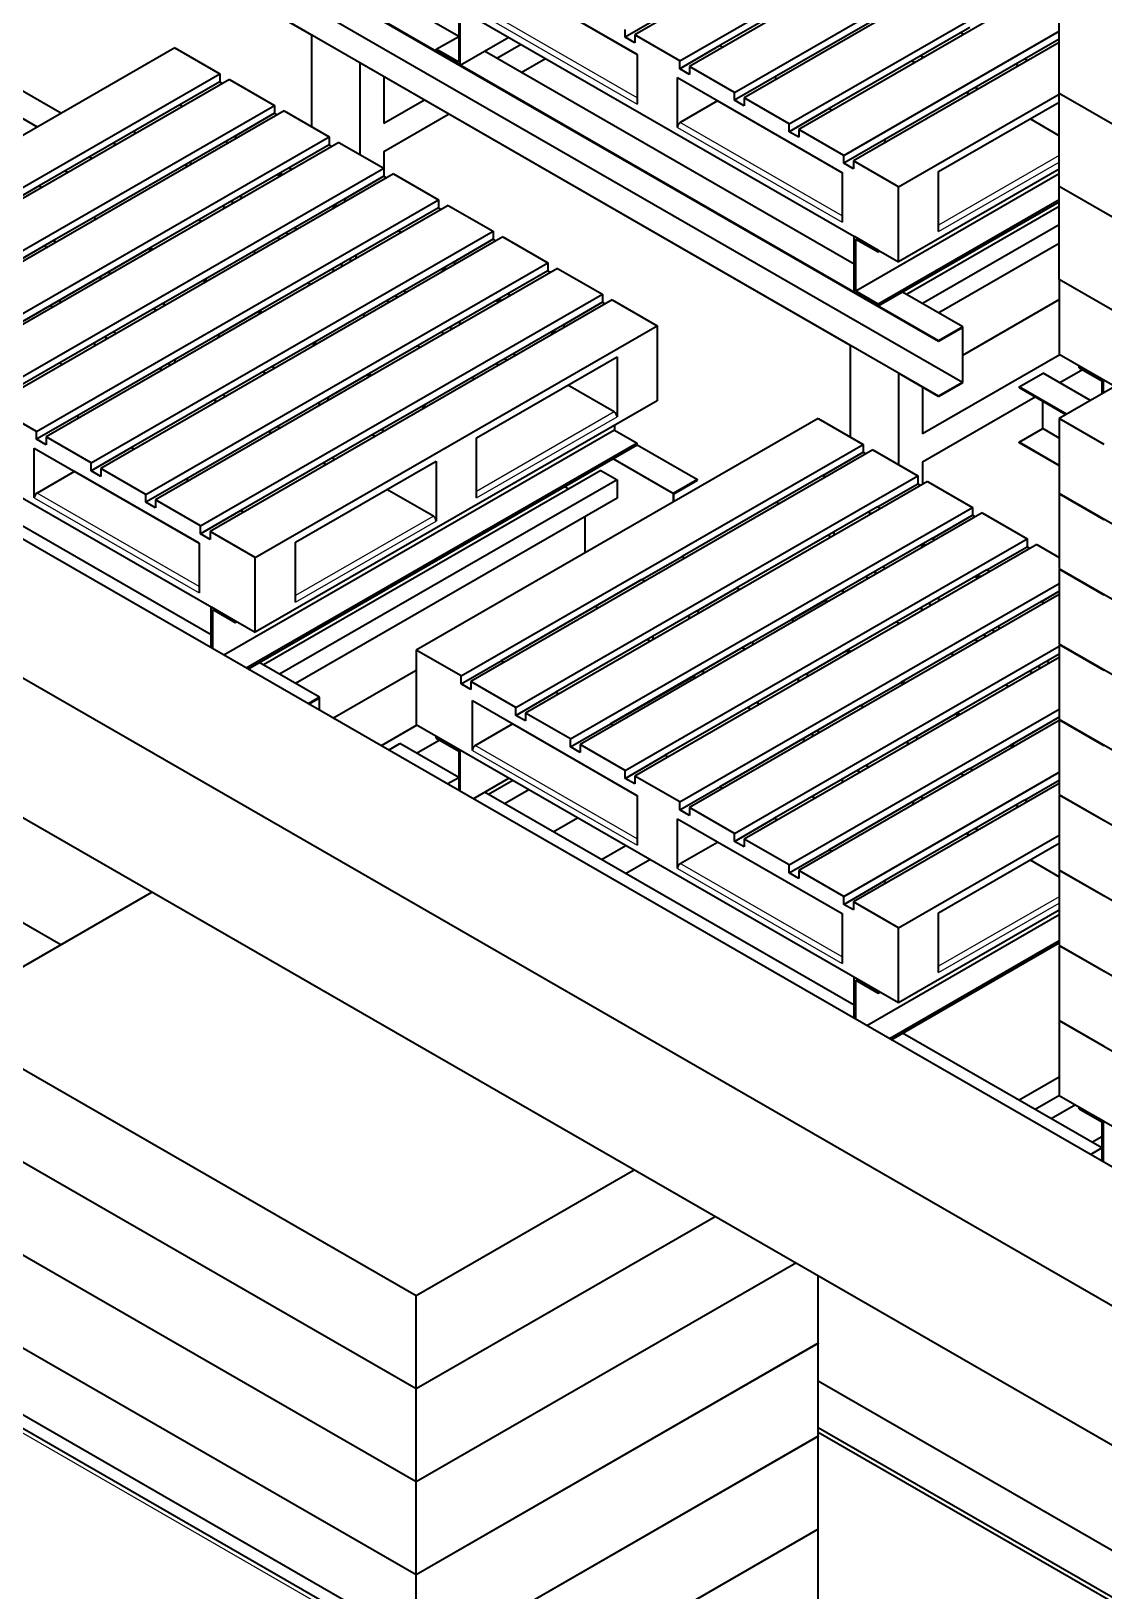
# Model space of a CAD drawing. Header units: millimetres. Extents: x 0 to 84100, y 0 to 59400.
# Drawn here: x 59132 to 61019, y 21235 to 23978 of the extents above; entities that cross this region are included whole.
import ezdxf

# ---------------------------------------------------------------- set-up
doc = ezdxf.new("R2010")
doc.units = ezdxf.units.MM
doc.header["$LTSCALE"] = 100
doc.layers.add('Visible (ISO)', color=7, linetype='Continuous', lineweight=35)
doc.layers.add('Visible Narrow (ISO)', color=7, linetype='Continuous', lineweight=25)

msp = doc.modelspace()

# ---------------------------------------------------------------- linework, layer by layer
at = {"layer": 'Visible (ISO)'}
for p, q in [((62213.72, 21056.92), (46374.53, 30178.1)), ((62213.72, 21301.23), (55266.4, 25301.93)), ((60728.8, 23433.55), (58607.48, 24655.14)), ((58607.48, 24654.32), (60728.8, 23432.73)), ((60770.52, 23360.29), (58649.2, 24581.88)), ((60728.8, 23336.26), (58607.48, 24557.85)), ((59625.71, 23970.67), (58763.04, 24467.45)), ((60901.33, 24378.32), (60194.22, 23971.12)), ((60273.42, 23925.52), (60980.53, 24332.71)), ((60997.5, 24322.94), (60290.39, 23915.74)), ((60369.59, 23870.14), (61076.69, 24277.33)), ((59884.5, 23968.61), (59533.79, 24170.58)), ((60940.93, 24179.61), (60386.56, 23860.37)), ((59908.55, 24103.75), (60198.47, 23936.79)), ((60591.62, 24094.86), (60344.13, 23952.34)), ((60465.75, 23814.76), (60940.93, 24088.39)), ((59809.56, 24061.01), (60658.09, 23572.38)), ((60198.47, 23936.48), (59979.26, 24062.71)), ((60940.93, 24068.85), (60482.72, 23804.99)), ((60687.79, 24039.48), (60440.3, 23896.96)), ((60940.93, 23868.16), (60940.93, 24031.67)), ((59884.51, 24014.58), (59884.51, 23923.01)), ((59887.34, 23918.11), (59887.34, 24016.22)), ((60247.96, 24007.72), (60177.25, 23967)), ((59625.71, 23970.67), (59625.71, 23809.87)), ((59844.91, 23945.82), (59884.51, 23968.62)), ((60177.25, 23967), (60177.25, 23980.9)), ((60273.42, 23925.52), (60194.22, 23971.12)), ((60194.22, 23971.12), (60194.22, 23957.22)), ((60783.95, 23984.1), (60536.46, 23841.58)), ((60561.92, 23759.38), (60940.93, 23977.64)), ((60772.96, 23972.12), (60768.06, 23974.95)), ((60768.34, 23975.11), (60773.24, 23972.28)), ((59385.29, 23948.32), (58678.19, 23541.12)), ((59385.29, 23948.32), (59464.49, 23902.71)), ((59884.51, 23923.01), (59844.91, 23945.82)), ((59844.91, 23942.55), (59844.91, 23945.82)), ((59844.91, 23942.55), (59887.34, 23918.11)), ((59887.34, 23918.11), (59972.52, 23967.17)), ((60580.3, 23567.93), (59929.77, 23942.55)), ((59994.5, 23954.51), (59951.75, 23929.89)), ((60194.22, 23957.22), (60177.25, 23967)), ((60344.13, 23952.34), (60273.42, 23911.62)), ((60344.13, 23952.34), (60349.03, 23949.51)), ((60940.93, 23958.09), (60578.89, 23749.61)), ((60940.93, 23963.74), (60880.12, 23928.72)), ((59710.56, 23921.81), (59710.56, 23761.01)), ((60573.23, 23425.03), (59710.56, 23921.81)), ((59994.34, 23905.36), (60037.09, 23929.98)), ((60198.47, 23936.79), (60198.47, 23849.32)), ((60273.42, 23911.62), (60273.42, 23925.52)), ((60369.59, 23870.14), (60290.39, 23915.74)), ((60290.39, 23915.74), (60290.39, 23901.85)), ((60880.12, 23928.72), (60632.63, 23786.2)), ((60686.64, 23922.41), (60681.73, 23925.24)), ((60697.35, 23934.23), (60702.25, 23931.41)), ((60869.13, 23916.75), (60864.23, 23919.57)), ((60864.5, 23919.73), (60869.4, 23916.9)), ((60885.02, 23925.9), (60880.12, 23928.72)), ((58757.38, 23495.52), (59464.49, 23902.71)), ((59481.46, 23892.94), (58774.35, 23485.75)), ((59067.1, 23901.83), (59185.83, 23833.45)), ((59464.49, 23888.82), (59393.78, 23848.1)), ((59464.49, 23902.71), (59464.49, 23888.82)), ((59464.49, 23888.82), (59469.39, 23885.99)), ((59481.46, 23892.94), (59560.66, 23847.33)), ((59752.99, 23897.38), (59752.99, 23815.43)), ((60269.18, 23808.6), (60269.18, 23896.08)), ((60269.18, 23896.08), (60559.09, 23729.13)), ((60290.39, 23901.85), (60273.42, 23911.62)), ((60440.3, 23896.96), (60369.59, 23856.24)), ((60440.3, 23896.96), (60445.2, 23894.14)), ((59143.4, 23809.02), (59024.67, 23877.4)), ((60369.59, 23856.24), (60369.59, 23870.14)), ((60465.75, 23814.76), (60386.56, 23860.37)), ((60386.56, 23860.37), (60386.56, 23846.47)), ((60658.09, 23704), (60940.93, 23866.88)), ((60782.8, 23867.03), (60777.9, 23869.86)), ((60793.52, 23878.85), (60798.42, 23876.03)), ((61437, 23582.49), (60940.93, 23868.16)), ((60940.93, 23868.15), (60940.94, 23868.15)), ((60940.93, 23704.64), (60940.93, 23868.15)), ((61436.99, 23582.49), (60940.93, 23868.15)), ((58853.55, 23440.14), (59560.66, 23847.33)), ((59577.63, 23837.56), (58870.52, 23430.37)), ((59393.78, 23848.1), (59146.29, 23705.58)), ((59398.68, 23845.27), (59393.78, 23848.1)), ((59560.66, 23833.44), (59489.95, 23792.72)), ((59560.66, 23847.33), (59560.66, 23833.44)), ((59560.66, 23833.44), (59565.56, 23830.61)), ((59577.63, 23837.56), (59656.82, 23791.96)), ((59824.14, 23856.4), (59752.99, 23815.43)), ((59752.99, 23766.38), (59866.73, 23831.88)), ((60339.89, 23855.04), (60274.13, 23817.17)), ((60339.89, 23855.36), (60339.89, 23855.04)), ((60559.09, 23728.81), (60339.89, 23855.04)), ((60386.56, 23846.47), (60369.59, 23856.24)), ((60536.46, 23841.58), (60465.75, 23800.86)), ((60536.46, 23841.58), (60541.37, 23838.76)), ((60728.8, 23730.82), (60940.93, 23852.98)), ((62001.59, 20933.81), (57004.7, 23811.33)), ((60465.75, 23800.86), (60465.75, 23814.76)), ((60561.92, 23759.38), (60482.72, 23804.99)), ((60482.72, 23804.99), (60482.72, 23791.09)), ((60940.93, 23793.96), (60889.68, 23823.47)), ((58949.72, 23384.76), (59656.82, 23791.96)), ((59673.79, 23782.18), (58966.69, 23374.99)), ((59489.95, 23792.72), (59242.46, 23650.2)), ((59277.09, 23780.9), (59281.99, 23778.08)), ((59314.58, 23796.84), (59314.58, 23802.49)), ((59474.33, 23783.72), (59479.23, 23780.9)), ((59494.85, 23789.89), (59489.95, 23792.72)), ((59656.82, 23778.06), (59586.11, 23737.34)), ((59656.82, 23791.96), (59656.82, 23778.06)), ((59656.82, 23778.06), (59661.73, 23775.23)), ((59673.79, 23782.18), (59752.99, 23736.58)), ((60482.72, 23791.09), (60465.75, 23800.86)), ((60632.63, 23786.2), (60561.92, 23745.48)), ((60632.63, 23786.2), (60637.53, 23783.38)), ((59239.57, 23753.64), (59234.66, 23756.47)), ((59413.58, 23743.09), (59413.58, 23748.74)), ((59752.99, 23766.38), (59752.99, 23736.58)), ((60561.92, 23745.48), (60561.92, 23759.38)), ((60658.09, 23704), (60578.89, 23749.61)), ((60578.89, 23749.61), (60578.89, 23735.71)), ((59045.88, 23329.38), (59752.99, 23736.58)), ((59769.96, 23726.81), (59062.85, 23319.61)), ((59192.07, 23731.94), (59196.98, 23729.12)), ((59586.11, 23737.34), (59338.63, 23594.82)), ((59408.25, 23740.02), (59403.34, 23742.85)), ((59567.32, 23726.51), (59572.22, 23723.69)), ((59570.5, 23728.35), (59575.4, 23725.52)), ((59591.02, 23734.51), (59586.11, 23737.34)), ((59752.99, 23722.68), (59682.28, 23681.96)), ((59752.99, 23736.58), (59752.99, 23722.68)), ((59752.99, 23722.68), (59757.89, 23719.86)), ((59769.96, 23726.81), (59849.16, 23681.2)), ((60559.09, 23729.13), (60559.09, 23641.65)), ((60578.89, 23735.71), (60561.92, 23745.48)), ((60940.93, 23726.74), (60583.13, 23520.7)), ((60940.93, 23735.25), (60658.09, 23572.38)), ((60728.8, 23625.36), (60728.8, 23730.82)), ((59146.29, 23705.58), (59075.58, 23664.86)), ((59146.29, 23705.58), (59151.2, 23702.75)), ((60658.09, 23572.38), (60658.09, 23704)), ((61295.02, 23500.73), (60940.93, 23704.64)), ((60940.93, 23704.63), (60940.94, 23704.64)), ((60940.93, 23541.12), (60940.93, 23704.63)), ((61295.02, 23500.73), (60940.93, 23704.63)), ((61648.04, 23704.02), (60940.93, 23296.82)), ((59142.05, 23274), (59849.16, 23681.2)), ((59866.13, 23671.43), (59159.02, 23264.23)), ((59682.28, 23681.96), (59434.79, 23539.44)), ((59469.42, 23670.14), (59474.33, 23667.32)), ((59488.8, 23675.65), (59483.89, 23678.48)), ((59499.51, 23687.47), (59504.41, 23684.64)), ((59663.48, 23671.14), (59668.39, 23668.31)), ((59666.66, 23672.97), (59671.57, 23670.14)), ((59687.18, 23679.14), (59682.28, 23681.96)), ((59849.16, 23667.3), (59778.45, 23626.58)), ((59849.16, 23681.2), (59849.16, 23667.3)), ((59849.16, 23667.3), (59854.06, 23664.48)), ((59866.13, 23671.43), (59945.32, 23625.82)), ((60940.93, 23681.14), (60622.73, 23497.9)), ((60622.73, 23494.63), (60940.93, 23677.87)), ((60940.93, 23669.6), (60672.34, 23514.93)), ((59242.46, 23650.2), (59171.75, 23609.48)), ((59242.46, 23650.2), (59247.36, 23647.38)), ((59431.9, 23642.89), (59427, 23645.71)), ((59238.22, 23218.62), (59945.32, 23625.82)), ((59962.29, 23616.05), (59255.19, 23208.85)), ((59778.45, 23626.58), (59530.96, 23484.06)), ((59565.59, 23614.76), (59570.49, 23611.94)), ((59584.96, 23620.27), (59580.06, 23623.1)), ((59595.68, 23632.09), (59600.58, 23629.27)), ((59783.35, 23623.76), (59778.45, 23626.58)), ((59945.32, 23611.92), (59874.61, 23571.2)), ((59945.32, 23625.82), (59945.32, 23611.92)), ((59945.32, 23611.92), (59950.23, 23609.1)), ((59962.29, 23616.05), (60041.49, 23570.44)), ((60580.3, 23617.17), (60622.73, 23592.74)), ((60580.3, 23519.06), (60580.3, 23617.17)), ((60583.13, 23520.7), (60583.13, 23612.27)), ((60583.13, 23612.27), (60622.73, 23589.47)), ((60940.93, 23637.02), (60700.62, 23498.64)), ((59171.75, 23609.48), (58924.26, 23466.96)), ((59156.13, 23600.49), (59161.03, 23597.66)), ((59176.65, 23606.66), (59171.75, 23609.48)), ((59338.63, 23594.82), (59267.91, 23554.1)), ((59338.63, 23594.82), (59343.53, 23592)), ((59346.72, 23593.83), (59341.82, 23596.66)), ((59528.07, 23587.51), (59523.16, 23590.33)), ((60622.73, 23589.47), (60622.73, 23592.74)), ((60622.73, 23589.47), (60625.57, 23591.1)), ((60940.93, 23604.32), (60729.02, 23482.29)), ((59334.38, 23163.25), (60041.49, 23570.44)), ((60058.46, 23560.67), (59351.35, 23153.47)), ((59874.61, 23571.2), (59627.12, 23428.68)), ((59661.76, 23559.38), (59666.66, 23556.56)), ((59681.13, 23564.89), (59676.23, 23567.72)), ((59691.84, 23576.71), (59696.75, 23573.89)), ((59703.49, 23583.42), (59703.49, 23577.77)), ((59855.82, 23560.38), (59860.72, 23557.56)), ((59859, 23562.21), (59863.9, 23559.39)), ((59879.52, 23568.38), (59874.61, 23571.2)), ((60041.49, 23556.54), (59970.78, 23515.82)), ((60041.49, 23570.44), (60041.49, 23556.54)), ((60041.49, 23556.54), (60046.39, 23553.72)), ((60058.46, 23560.67), (60137.66, 23515.06)), ((59267.91, 23554.1), (59020.43, 23411.58)), ((59256.93, 23542.13), (59252.02, 23544.95)), ((59252.3, 23545.11), (59257.2, 23542.28)), ((59272.82, 23551.28), (59267.91, 23554.1)), ((59434.79, 23539.44), (59364.08, 23498.72)), ((59434.79, 23539.44), (59439.7, 23536.62)), ((59442.89, 23538.46), (59437.98, 23541.28)), ((59624.23, 23532.13), (59619.33, 23534.95)), ((60940.93, 23541.12), (60940.93, 23409.5)), ((61153.05, 23418.97), (60940.93, 23541.12)), ((59181.31, 23504.23), (59186.22, 23501.41)), ((59430.55, 23107.87), (60137.66, 23515.06)), ((60154.63, 23505.29), (59447.52, 23098.09)), ((59970.78, 23515.82), (59723.29, 23373.31)), ((59757.92, 23504.01), (59762.83, 23501.18)), ((59777.3, 23509.52), (59772.39, 23512.34)), ((59788.01, 23521.33), (59792.91, 23518.51)), ((59951.98, 23505), (59956.89, 23502.18)), ((59955.16, 23506.83), (59960.07, 23504.01)), ((59975.68, 23513), (59970.78, 23515.82)), ((60137.66, 23515.06), (60137.66, 23501.16)), ((60154.63, 23505.29), (60233.82, 23459.68)), ((60580.3, 23519.06), (60622.73, 23494.63)), ((60622.73, 23497.9), (60583.13, 23520.7)), ((60771.22, 23457.98), (60665.16, 23519.06)), ((60771.22, 23408.24), (60940.93, 23505.96)), ((59364.08, 23498.72), (59116.59, 23356.2)), ((59170.6, 23492.41), (59165.7, 23495.24)), ((59353.09, 23486.75), (59348.19, 23489.57)), ((59348.46, 23489.73), (59353.37, 23486.91)), ((59368.98, 23495.9), (59364.08, 23498.72)), ((59530.96, 23484.06), (59460.25, 23443.34)), ((59530.96, 23484.06), (59535.86, 23481.24)), ((59539.05, 23483.08), (59534.15, 23485.9)), ((59720.4, 23476.75), (59715.5, 23479.57)), ((60137.66, 23501.16), (60066.95, 23460.45)), ((60137.66, 23501.16), (60142.56, 23498.34)), ((60622.73, 23494.63), (60622.73, 23497.9)), ((59277.48, 23448.85), (59282.38, 23446.03)), ((59526.72, 23052.49), (60233.82, 23459.68)), ((60066.95, 23460.45), (59819.46, 23317.93)), ((59854.09, 23448.63), (59858.99, 23445.8)), ((59873.46, 23454.14), (59868.56, 23456.96)), ((59884.18, 23465.95), (59889.08, 23463.13)), ((60048.15, 23449.62), (60053.05, 23446.8)), ((60051.33, 23451.45), (60056.23, 23448.63)), ((60071.85, 23457.62), (60066.95, 23460.45)), ((60233.82, 23459.68), (60233.82, 23328.06)), ((60771.22, 23457.98), (60728.8, 23433.55)), ((60728.8, 23432.73), (60770.52, 23456.76)), ((60770.52, 23456.76), (60770.52, 23360.29)), ((60771.22, 23359.88), (60771.22, 23457.98)), ((59460.25, 23443.34), (59212.76, 23300.82)), ((59243.87, 23429.5), (59243.87, 23423.85)), ((59266.77, 23437.03), (59261.86, 23439.86)), ((59465.15, 23440.52), (59460.25, 23443.34)), ((59627.12, 23428.68), (59556.41, 23387.96)), ((59627.12, 23428.68), (59632.03, 23425.86)), ((59635.22, 23427.7), (59630.32, 23430.52)), ((59816.57, 23421.37), (59811.66, 23424.2)), ((60573.23, 23425.03), (60573.23, 23264.23)), ((60728.8, 23433.55), (60728.8, 23432.73)), ((58678.19, 23409.5), (59526.72, 22920.86)), ((59187.34, 23391.3), (59182.44, 23394.12)), ((59373.65, 23393.47), (59378.55, 23390.65)), ((59385.29, 23400.18), (59385.29, 23394.53)), ((59915.62, 23262.55), (60163.11, 23405.07)), ((59950.26, 23393.25), (59955.16, 23390.43)), ((59969.63, 23398.76), (59964.73, 23401.58)), ((59980.34, 23410.58), (59985.25, 23407.75)), ((60163.11, 23405.07), (60163.11, 23299.6)), ((60942.03, 23408.87), (60700.51, 23269.79)), ((61038.76, 23353.16), (60940.93, 23409.5)), ((59556.41, 23387.96), (59308.93, 23245.45)), ((59362.93, 23381.66), (59358.03, 23384.48)), ((59545.43, 23375.99), (59540.52, 23378.81)), ((59540.8, 23378.97), (59545.7, 23376.15)), ((59561.32, 23385.14), (59556.41, 23387.96)), ((59723.29, 23373.31), (59652.58, 23332.59)), ((59723.29, 23373.31), (59728.19, 23370.48)), ((59731.39, 23372.32), (59726.48, 23375.14)), ((59912.73, 23365.99), (59907.83, 23368.82)), ((60658.09, 23376.17), (60658.09, 23215.37)), ((60728.8, 23335.45), (60658.09, 23376.17)), ((60870.22, 23352.11), (60912.65, 23376.54)), ((60996.01, 23328.54), (60912.65, 23376.54)), ((60941.86, 23359.72), (60981.78, 23382.71)), ((60976.28, 23389.14), (61018.71, 23364.71)), ((60976.28, 23385.87), (60976.28, 23389.14)), ((60976.28, 23385.87), (61015.88, 23363.07)), ((61018.71, 23341.61), (61018.71, 23364.71)), ((59469.81, 23338.09), (59474.72, 23335.27)), ((60158.16, 23308.18), (60076.51, 23355.2)), ((60700.51, 23351.73), (60700.51, 23269.79)), ((60770.52, 23360.29), (60728.8, 23336.26)), ((60728.8, 23335.45), (60771.22, 23359.88)), ((60870.22, 23351.3), (60870.22, 23352.11)), ((60953.58, 23304.11), (60870.22, 23352.11)), ((60870.22, 23351.3), (60952.87, 23303.7)), ((61015.88, 23363.07), (61015.88, 23339.98)), ((59142.05, 23274), (59062.85, 23319.61)), ((59652.58, 23332.59), (59405.09, 23190.07)), ((59459.1, 23326.28), (59454.2, 23329.1)), ((60233.82, 23328.06), (59526.72, 22920.86)), ((59641.59, 23320.61), (59636.69, 23323.44)), ((59636.96, 23323.59), (59641.87, 23320.77)), ((59657.48, 23329.76), (59652.58, 23332.59)), ((59819.46, 23317.93), (59748.75, 23277.21)), ((59819.46, 23317.93), (59824.36, 23315.1)), ((59827.55, 23316.94), (59822.65, 23319.76)), ((60700.51, 23220.74), (60898.72, 23334.88)), ((60728.8, 23336.26), (60728.8, 23335.45)), ((60911.94, 23278.85), (60911.94, 23327.27)), ((59448.93, 22916.41), (58798.4, 23291.03)), ((59212.76, 23300.82), (59142.05, 23260.11)), ((59212.76, 23300.82), (59217.66, 23298)), ((59565.98, 23282.72), (59570.88, 23279.89)), ((60516.67, 23296.81), (59809.56, 22889.61)), ((60158.87, 23284.9), (60158.87, 23276.39)), ((60516.67, 23296.81), (60595.86, 23251.2)), ((61020.13, 23251.22), (60940.93, 23296.82)), ((60940.93, 23296.82), (60940.93, 23165.2)), ((59142.05, 23260.11), (59142.05, 23274)), ((59159.02, 23250.33), (59142.05, 23260.11)), ((59238.22, 23218.62), (59159.02, 23264.23)), ((59159.02, 23264.23), (59159.02, 23250.33)), ((60158.87, 23276.39), (59471.34, 22880.47)), ((59748.75, 23277.21), (59501.26, 23134.69)), ((59555.27, 23270.9), (59550.36, 23273.72)), ((59737.76, 23265.23), (59732.86, 23268.06)), ((59733.13, 23268.21), (59738.03, 23265.39)), ((59753.65, 23274.38), (59748.75, 23277.21)), ((59915.62, 23157.08), (59915.62, 23262.55)), ((60158.87, 23276.39), (60198.47, 23253.58)), ((60870.22, 23254.82), (60911.94, 23278.85)), ((60940.93, 23214.1), (60870.22, 23254.82)), ((60870.22, 23254.01), (60870.22, 23254.82)), ((60940.93, 23262.15), (60911.94, 23278.85)), ((59137.81, 23157.08), (59137.81, 23244.56)), ((59137.81, 23244.56), (59427.72, 23077.61)), ((59308.93, 23245.45), (59238.22, 23204.73)), ((59308.93, 23245.45), (59313.83, 23242.62)), ((60198.47, 23253.58), (59510.94, 22857.66)), ((59513.78, 22856.03), (60198.47, 23250.31)), ((59662.15, 23227.34), (59667.05, 23224.51)), ((59888.75, 22844), (60595.86, 23251.2)), ((60612.83, 23241.43), (59905.73, 22834.23)), ((60198.47, 23250.31), (60198.47, 23253.58)), ((60198.47, 23250.31), (60304.53, 23189.23)), ((60525.15, 23196.58), (60595.86, 23237.3)), ((60595.86, 23251.2), (60595.86, 23237.3)), ((60595.86, 23237.3), (60600.76, 23234.48)), ((60612.83, 23241.43), (60692.03, 23195.82)), ((60940.93, 23213.29), (60870.22, 23254.01)), ((59208.52, 23203.53), (59142.76, 23165.66)), ((59208.52, 23203.84), (59208.52, 23203.53)), ((59427.72, 23077.3), (59208.52, 23203.53)), ((59238.22, 23204.73), (59238.22, 23218.62)), ((59255.19, 23194.95), (59238.22, 23204.73)), ((59334.38, 23163.25), (59255.19, 23208.85)), ((59255.19, 23208.85), (59255.19, 23194.95)), ((60134.83, 23205.4), (59540.97, 22863.41)), ((59597.43, 23079.31), (59844.91, 23221.83)), ((59651.43, 23215.52), (59646.53, 23218.34)), ((59844.91, 23221.83), (59844.91, 23116.37)), ((60134.83, 23205.4), (60163.11, 23189.11)), ((60262.11, 23164.8), (60156.04, 23225.88)), ((60700.51, 23220.74), (60700.51, 23181.16)), ((59405.09, 23190.07), (59334.38, 23149.35)), ((59405.09, 23190.07), (59410, 23187.24)), ((60163.11, 23189.11), (59569.25, 22847.13)), ((59984.92, 22788.63), (60692.03, 23195.82)), ((60709, 23186.05), (60001.89, 22778.85)), ((60078.04, 23172.69), (60070.86, 23176.83)), ((60163.11, 23189.11), (60163.11, 23156.41)), ((60304.53, 23189.23), (60262.11, 23164.8)), ((60262.81, 23164.39), (60304.53, 23188.42)), ((60525.15, 23196.58), (60277.66, 23054.06)), ((60304.53, 23188.42), (60304.53, 23189.23)), ((60530.05, 23193.76), (60525.15, 23196.58)), ((60621.32, 23141.2), (60692.03, 23181.92)), ((60692.03, 23195.82), (60692.03, 23181.92)), ((60692.03, 23181.92), (60696.93, 23179.1)), ((60709, 23186.05), (60788.19, 23140.44)), ((59334.38, 23149.35), (59334.38, 23163.25)), ((59351.35, 23139.58), (59334.38, 23149.35)), ((59430.55, 23107.87), (59351.35, 23153.47)), ((59351.35, 23153.47), (59351.35, 23139.58)), ((60163.11, 23156.41), (59597.65, 22830.78)), ((59839.96, 23124.94), (59758.31, 23171.96)), ((60262.11, 23164.8), (60262.11, 23150.22)), ((60262.81, 23150.62), (60262.81, 23164.39)), ((60445.95, 23145.33), (60445.95, 23150.98)), ((60940.93, 23165.2), (61789.46, 22676.56)), ((60940.93, 23165.2), (60940.93, 23164.38)), ((60941.64, 23164.79), (60940.93, 23164.38)), ((61020.13, 23118.77), (60940.93, 23164.38)), ((60940.93, 23164.38), (60940.93, 23032.75)), ((59501.26, 23134.69), (59430.55, 23093.97)), ((59501.26, 23134.69), (59506.16, 23131.87)), ((60081.09, 22733.25), (60788.19, 23140.44)), ((60805.16, 23130.67), (60098.06, 22723.47)), ((60106.54, 23123.83), (60106.54, 23060.63)), ((60621.32, 23141.2), (60373.83, 22998.69)), ((60605.7, 23132.21), (60610.6, 23129.39)), ((60626.22, 23138.38), (60621.32, 23141.2)), ((60717.48, 23085.83), (60788.19, 23126.54)), ((60788.19, 23140.44), (60788.19, 23126.54)), ((60788.19, 23126.54), (60793.1, 23123.72)), ((60805.16, 23130.67), (60884.36, 23085.06)), ((59430.55, 23093.97), (59430.55, 23107.87)), ((59447.52, 23084.2), (59430.55, 23093.97)), ((59526.72, 23052.49), (59447.52, 23098.09)), ((59447.52, 23098.09), (59447.52, 23084.2)), ((60534.72, 23091.33), (60539.62, 23088.51)), ((60544.95, 23091.58), (60544.95, 23097.23)), ((59427.72, 23077.61), (59427.72, 22990.13)), ((59597.43, 22973.85), (59597.43, 23079.31)), ((60177.25, 22677.87), (60884.36, 23085.06)), ((60901.33, 23075.29), (60194.22, 22668.1)), ((60717.48, 23085.83), (60470, 22943.31)), ((60698.69, 23075), (60703.59, 23072.18)), ((60701.87, 23076.83), (60706.77, 23074.01)), ((60722.39, 23083), (60717.48, 23085.83)), ((60813.65, 23030.45), (60884.36, 23071.17)), ((60884.36, 23085.06), (60884.36, 23071.17)), ((60884.36, 23071.17), (60889.26, 23068.34)), ((60901.33, 23075.29), (60940.93, 23052.49)), ((59526.72, 22920.86), (59526.72, 23052.49)), ((60206.95, 23013.34), (60277.66, 23054.06)), ((60277.66, 23054.06), (60282.57, 23051.24)), ((60630.88, 23035.95), (60635.79, 23033.13)), ((60206.95, 23013.34), (59959.47, 22870.83)), ((60211.86, 23010.52), (60206.95, 23013.34)), ((60813.65, 23030.45), (60566.16, 22887.93)), ((60600.79, 23018.63), (60605.7, 23015.81)), ((60620.17, 23024.14), (60615.27, 23026.96)), ((60794.85, 23019.62), (60799.76, 23016.8)), ((60798.03, 23021.45), (60802.94, 23018.63)), ((60818.55, 23027.62), (60813.65, 23030.45)), ((60940.93, 23032.75), (61789.46, 22544.12)), ((60941.64, 23032.34), (60940.93, 23031.94)), ((61020.13, 22986.33), (60940.93, 23031.94)), ((60940.93, 23031.94), (60940.93, 22900.31)), ((60273.42, 22622.49), (60940.93, 23006.88)), ((60940.93, 22987.34), (60290.39, 22612.72)), ((60303.12, 22957.97), (60373.83, 22998.69)), ((60373.83, 22998.69), (60378.73, 22995.86)), ((60563.27, 22991.37), (60558.37, 22994.2)), ((60727.05, 22980.58), (60731.95, 22977.75)), ((60909.82, 22975.07), (60940.93, 22992.98)), ((59448.93, 22965.66), (59491.36, 22941.22)), ((59448.93, 22893.37), (59448.93, 22965.66)), ((59451.76, 22891.74), (59451.76, 22960.76)), ((59451.76, 22960.76), (59491.36, 22937.95)), ((60303.12, 22957.97), (60055.63, 22815.45)), ((60127.76, 22962.09), (60127.76, 22967.74)), ((60308.02, 22955.14), (60303.12, 22957.97)), ((60530.81, 22977.37), (60470.83, 22942.83)), ((60529.97, 22977.85), (60530.81, 22977.37)), ((60530.81, 22977.37), (60530.81, 22972.68)), ((60909.82, 22975.07), (60662.33, 22832.55)), ((60696.96, 22963.25), (60701.86, 22960.43)), ((60716.34, 22968.76), (60711.43, 22971.58)), ((60914.72, 22972.24), (60909.82, 22975.07)), ((59491.36, 22937.95), (59491.36, 22941.22)), ((59491.36, 22937.95), (59494.2, 22939.59)), ((60287.5, 22948.97), (60292.41, 22946.15)), ((60399.29, 22902.59), (60470, 22943.31)), ((60470, 22943.31), (60474.9, 22940.48)), ((60659.44, 22935.99), (60654.53, 22938.82)), ((60834.86, 22931.91), (60834.86, 22926.26)), ((59184.45, 22371.22), (58253.92, 22907.08)), ((60399.29, 22902.59), (60151.8, 22760.07)), ((60216.52, 22908.1), (60221.42, 22905.27)), ((60226.75, 22908.34), (60226.75, 22913.99)), ((60404.19, 22899.76), (60399.29, 22902.59)), ((60793.13, 22907.87), (60798.03, 22905.05)), ((60812.5, 22913.38), (60807.6, 22916.2)), ((60823.22, 22925.2), (60828.12, 22922.37)), ((60940.93, 22900.31), (61789.46, 22411.68)), ((60941.64, 22899.9), (60940.93, 22899.49)), ((61020.13, 22853.89), (60940.93, 22899.49)), ((60940.93, 22899.49), (60940.93, 22767.87)), ((59888.75, 22844), (59809.56, 22889.61)), ((59809.56, 22889.61), (59809.56, 22757.99)), ((59888.75, 22830.11), (59959.47, 22870.83)), ((59959.47, 22870.83), (59964.37, 22868)), ((60369.59, 22567.11), (60940.93, 22896.13)), ((60388.3, 22890.61), (60383.39, 22893.44)), ((60383.67, 22893.59), (60388.57, 22890.77)), ((60384.5, 22893.11), (60384.23, 22892.96)), ((60940.93, 22876.58), (60386.56, 22557.34)), ((60495.45, 22847.21), (60566.16, 22887.93)), ((60566.16, 22887.93), (60571.07, 22885.1)), ((60574.26, 22886.94), (60569.35, 22889.77)), ((60755.6, 22880.62), (60750.7, 22883.44)), ((60940.93, 22882.23), (60758.5, 22777.17)), ((59639.85, 22806.47), (59533.79, 22867.55)), ((59663.04, 22770.07), (59809.56, 22854.45)), ((59888.75, 22830.11), (59888.75, 22844)), ((60297.9, 22843.24), (60152.63, 22759.59)), ((60495.45, 22847.21), (60247.96, 22704.69)), ((60301.97, 22840.9), (60297.07, 22843.72)), ((60312.68, 22852.72), (60317.59, 22849.89)), ((60500.36, 22844.39), (60495.45, 22847.21)), ((60889.29, 22852.49), (60894.2, 22849.67)), ((60908.67, 22858), (60903.77, 22860.83)), ((60919.38, 22869.82), (60924.29, 22867)), ((59905.73, 22820.33), (59888.75, 22830.11)), ((59984.92, 22788.63), (59905.73, 22834.23)), ((59905.73, 22834.23), (59905.73, 22820.33)), ((60484.46, 22835.23), (60479.56, 22838.06)), ((60479.84, 22838.22), (60484.74, 22835.39)), ((60591.62, 22791.83), (60662.33, 22832.55)), ((60662.33, 22832.55), (60667.23, 22829.73)), ((60670.42, 22831.56), (60665.52, 22834.39)), ((60851.77, 22825.24), (60846.87, 22828.06)), ((59639.85, 22806.47), (59619.84, 22794.95)), ((59620.55, 22794.54), (59639.15, 22805.25)), ((59639.15, 22805.25), (59639.15, 22783.83)), ((59639.85, 22783.42), (59639.85, 22806.47)), ((59908.55, 22713.24), (59908.55, 22800.72)), ((59908.55, 22800.72), (60198.47, 22633.77)), ((59984.92, 22774.73), (60055.63, 22815.45)), ((59984.92, 22774.73), (59984.92, 22788.63)), ((60055.63, 22815.45), (60060.53, 22812.62)), ((60591.62, 22791.83), (60344.13, 22649.31)), ((60398.14, 22785.52), (60393.23, 22788.35)), ((60408.85, 22797.34), (60413.75, 22794.51)), ((60596.52, 22789.01), (60591.62, 22791.83)), ((60001.89, 22764.96), (59984.92, 22774.73)), ((60081.09, 22733.25), (60001.89, 22778.85)), ((60001.89, 22778.85), (60001.89, 22764.96)), ((60465.75, 22511.73), (60940.93, 22785.37)), ((60940.93, 22765.82), (60482.72, 22501.96)), ((60687.79, 22736.45), (60758.5, 22777.17)), ((60758.5, 22777.17), (60763.4, 22774.35)), ((60766.59, 22776.18), (60761.69, 22779.01)), ((60940.93, 22771.47), (60854.66, 22721.79)), ((60940.93, 22767.87), (61789.46, 22279.23)), ((60941.64, 22767.46), (60940.93, 22767.05)), ((61020.13, 22721.44), (60940.93, 22767.05)), ((60940.93, 22767.05), (60940.93, 22635.43)), ((59810.65, 22757.35), (59747.89, 22721.21)), ((60658.09, 22269.35), (59809.56, 22757.99)), ((59844.91, 22737.63), (59887.34, 22713.19)), ((59844.91, 22734.36), (59844.91, 22737.63)), ((59844.91, 22734.36), (59884.51, 22711.55)), ((59913.5, 22721.81), (59979.26, 22759.68)), ((59979.26, 22760), (59979.26, 22759.68)), ((59979.26, 22759.68), (59979.54, 22759.84)), ((60198.47, 22633.45), (59979.26, 22759.68)), ((59995.15, 22750.85), (59994.88, 22750.69)), ((60081.09, 22719.35), (60151.8, 22760.07)), ((60151.8, 22760.07), (60156.7, 22757.25)), ((60687.79, 22736.45), (60440.3, 22593.93)), ((60505.02, 22741.96), (60509.92, 22739.14)), ((60516.67, 22748.67), (60516.67, 22743.02)), ((60692.69, 22733.63), (60687.79, 22736.45)), ((59761.26, 22713.51), (59781.27, 22725.03)), ((59884.5, 22665.59), (59781.27, 22725.03)), ((59810.49, 22708.21), (59850.41, 22731.19)), ((59884.51, 22711.55), (59884.51, 22642.54)), ((59887.34, 22640.91), (59887.34, 22713.19)), ((60058.85, 22713.85), (60059.12, 22714.01)), ((60066.3, 22709.88), (60066.03, 22709.72)), ((60081.09, 22719.35), (60081.09, 22733.25)), ((60098.06, 22709.58), (60081.09, 22719.35)), ((60177.25, 22677.87), (60098.06, 22723.47)), ((60098.06, 22723.47), (60098.06, 22709.58)), ((60494.3, 22730.14), (60489.4, 22732.97)), ((60676.8, 22724.48), (60671.89, 22727.3)), ((60672.17, 22727.46), (60677.07, 22724.63)), ((60783.95, 22681.07), (60854.66, 22721.79)), ((60854.66, 22721.79), (60859.57, 22718.97)), ((60862.76, 22720.81), (60857.85, 22723.63)), ((60094.7, 22693.53), (60094.42, 22693.37)), ((60177.25, 22663.97), (60247.96, 22704.69)), ((60247.96, 22704.69), (60252.87, 22701.87)), ((60783.95, 22681.07), (60536.46, 22538.55)), ((60601.18, 22686.58), (60606.09, 22683.76)), ((60788.85, 22678.25), (60783.95, 22681.07)), ((59864.49, 22654.06), (59884.51, 22665.59)), ((59909.76, 22628), (59972.52, 22664.14)), ((59979.7, 22660.01), (59936.95, 22635.39)), ((60177.25, 22663.97), (60177.25, 22677.87)), ((60194.22, 22654.2), (60177.25, 22663.97)), ((60273.42, 22622.49), (60194.22, 22668.1)), ((60194.22, 22668.1), (60194.22, 22654.2)), ((60559.09, 22662.34), (60559.09, 22656.69)), ((60561.92, 22456.35), (60940.93, 22674.61)), ((60940.93, 22655.07), (60578.89, 22446.58)), ((60590.47, 22674.76), (60585.57, 22677.59)), ((60772.96, 22669.1), (60768.06, 22671.92)), ((60768.34, 22672.08), (60773.24, 22669.26)), ((60880.12, 22625.69), (60940.93, 22660.71)), ((60580.3, 22264.9), (59929.77, 22639.52)), ((60008.1, 22643.66), (59965.34, 22619.03)), ((60179.82, 22644.19), (60180.1, 22644.35)), ((60198.47, 22633.77), (60198.47, 22546.29)), ((60273.42, 22608.59), (60344.13, 22649.31)), ((60344.13, 22649.31), (60349.03, 22646.49)), ((60511.04, 22629.03), (60506.14, 22631.85)), ((60880.12, 22625.69), (60632.63, 22483.18)), ((60697.35, 22631.2), (60702.25, 22628.38)), ((60885.02, 22622.87), (60880.12, 22625.69)), ((60940.93, 22635.43), (61789.46, 22146.79)), ((60941.64, 22635.02), (60940.93, 22634.61)), ((61020.13, 22589), (60940.93, 22634.61)), ((60940.93, 22634.61), (60940.93, 22502.98)), ((60273.42, 22608.59), (60273.42, 22622.49)), ((60290.39, 22598.82), (60273.42, 22608.59)), ((60369.59, 22567.11), (60290.39, 22612.72)), ((60290.39, 22612.72), (60290.39, 22598.82)), ((60686.64, 22619.39), (60681.73, 22622.21)), ((60869.13, 22613.72), (60864.23, 22616.54)), ((60864.5, 22616.7), (60869.4, 22613.88)), ((60050.74, 22569.86), (60093.5, 22594.48)), ((60269.18, 22505.57), (60269.18, 22593.05)), ((60269.18, 22593.05), (60559.09, 22426.1)), ((60369.59, 22553.21), (60440.3, 22593.93)), ((60440.3, 22593.93), (60445.2, 22591.11)), ((60793.52, 22575.82), (60798.42, 22573)), ((60178.35, 22545.61), (60135.59, 22520.99)), ((60274.13, 22514.14), (60339.89, 22552.01)), ((60339.89, 22552.33), (60339.89, 22552.01)), ((60559.09, 22425.78), (60339.89, 22552.01)), ((60369.59, 22553.21), (60369.59, 22567.11)), ((60386.56, 22543.44), (60369.59, 22553.21)), ((60465.75, 22511.73), (60386.56, 22557.34)), ((60386.56, 22557.34), (60386.56, 22543.44)), ((60658.09, 22400.98), (60940.93, 22563.85)), ((60728.8, 22427.8), (60940.93, 22549.96)), ((60782.8, 22564.01), (60777.9, 22566.83)), ((60178.19, 22496.47), (60220.94, 22521.09)), ((60465.75, 22497.83), (60536.46, 22538.55)), ((60536.46, 22538.55), (60541.37, 22535.73)), ((60889.68, 22520.45), (60940.93, 22490.93)), ((60465.75, 22497.83), (60465.75, 22511.73)), ((60482.72, 22488.06), (60465.75, 22497.83)), ((60561.92, 22456.35), (60482.72, 22501.96)), ((60482.72, 22501.96), (60482.72, 22488.06)), ((60940.93, 22502.98), (61789.46, 22014.35)), ((60941.64, 22502.57), (60940.93, 22502.17)), ((61020.13, 22456.56), (60940.93, 22502.17)), ((60940.93, 22502.17), (60940.93, 22370.54)), ((58961.03, 22242.56), (59344.96, 22463.66)), ((60561.92, 22442.46), (60632.63, 22483.18)), ((60632.63, 22483.18), (60637.53, 22480.35)), ((60561.92, 22442.46), (60561.92, 22456.35)), ((60578.89, 22432.68), (60561.92, 22442.46)), ((60658.09, 22400.98), (60578.89, 22446.58)), ((60578.89, 22446.58), (60578.89, 22432.68)), ((60940.93, 22432.23), (60658.09, 22269.35)), ((60559.09, 22426.1), (60559.09, 22338.62)), ((60940.93, 22423.72), (60602.71, 22228.95)), ((60728.8, 22322.33), (60728.8, 22427.8)), ((60940.93, 22378.11), (60642.31, 22206.15)), ((60658.09, 22269.35), (60658.09, 22400.98)), ((60645.15, 22204.51), (60940.93, 22374.84)), ((60940.93, 22370.54), (61789.46, 21881.91)), ((60941.64, 22370.13), (60940.93, 22369.72)), ((61020.13, 22324.12), (60940.93, 22369.72)), ((60940.93, 22369.72), (60940.93, 22238.1)), ((60580.3, 22314.14), (60622.73, 22289.71)), ((60580.3, 22241.85), (60580.3, 22314.14)), ((60583.13, 22240.23), (60583.13, 22309.24)), ((60583.13, 22309.24), (60622.73, 22286.44)), ((60622.73, 22286.44), (60622.73, 22289.71)), ((60622.73, 22286.44), (60625.57, 22288.08)), ((59809.56, 21753.93), (58961.03, 22242.56)), ((61015.87, 22014.07), (60665.16, 22216.04)), ((61020.13, 22192.49), (60940.93, 22238.1)), ((60940.93, 22238.1), (60940.93, 22106.47)), ((60940.93, 22238.1), (61789.46, 21749.46)), ((60940.93, 22138.48), (60870.38, 22097.86)), ((60941.42, 22106.19), (60898.67, 22081.57)), ((60940.93, 22106.47), (61789.46, 21617.84)), ((59809.56, 21590.42), (58961.03, 22079.06)), ((59809.56, 21590.41), (58961.03, 22079.05)), ((60969.82, 22089.84), (60927.06, 22065.22)), ((60976.28, 22086.11), (61018.71, 22061.68)), ((60976.28, 22082.84), (60976.28, 22086.11)), ((60976.28, 22082.84), (61015.88, 22060.04)), ((61015.88, 22060.04), (61015.88, 21991.02)), ((61018.71, 21989.39), (61018.71, 22061.68)), ((60998.27, 22024.21), (61015.88, 22034.36)), ((60995.86, 22002.55), (61015.88, 22014.08)), ((60193.49, 21975.02), (59809.56, 21753.93)), ((59809.56, 21426.9), (58961.03, 21915.54)), ((59809.56, 21426.89), (58961.03, 21915.53)), ((60335.46, 21893.27), (59809.56, 21590.42)), ((60335.47, 21893.26), (59809.56, 21590.41)), ((60477.44, 21811.51), (59809.56, 21426.9)), ((60477.45, 21811.51), (59809.56, 21426.89)), ((60516.67, 21670.58), (60516.67, 21788.92)), ((59809.56, 21263.38), (58961.03, 21752.02)), ((59809.56, 21263.38), (58961.03, 21752.01)), ((59809.56, 21590.42), (59809.56, 21753.93)), ((60516.67, 21670.58), (59809.56, 21263.38)), ((60516.67, 21670.57), (59809.56, 21263.38)), ((60516.66, 21670.58), (60516.67, 21670.57)), ((60516.67, 21507.06), (60516.67, 21670.57)), ((58943.35, 21645.6), (60004.01, 21034.8)), ((59982.8, 21022.59), (58922.14, 21633.38)), ((59809.56, 21426.9), (59809.56, 21590.41)), ((61447.19, 21068.2), (60516.67, 21604.05)), ((60516.67, 21507.06), (59850.29, 21123.32)), ((60516.67, 21507.05), (59850.3, 21123.32)), ((60516.66, 21507.06), (60516.67, 21507.05)), ((60516.67, 21522.61), (61376.48, 21027.48)), ((60516.67, 21514.44), (61369.38, 21023.39)), ((60516.67, 21343.55), (60516.67, 21507.05)), ((59809.56, 21263.38), (59809.56, 21426.89)), ((60516.67, 21343.55), (59992.27, 21041.57)), ((60516.67, 21343.54), (59992.28, 21041.56)), ((60516.66, 21343.54), (60516.67, 21343.54)), ((60516.67, 21180.03), (60516.67, 21343.54)), ((59809.56, 21146.78), (59809.56, 21263.38))]:
    msp.add_line(p, q, dxfattribs=at)
for centre, major_axis, start_param, end_param in [((60274.13, 23811.45), (3.49, 6.07), 0.7834645, 2.3542608), ((60158.16, 23302.45), (3.49, -6.07), 0.7873319, 2.3581282), ((59142.76, 23159.94), (3.49, 6.07), 0.7834645, 2.3542608), ((59839.96, 23119.22), (3.49, -6.07), 0.7873319, 2.3581282), ((59913.5, 22716.09), (3.49, 6.07), 0.7834645, 2.3542608), ((60274.13, 22508.42), (3.49, 6.07), 0.7834645, 2.3542608)]:
    msp.add_ellipse(centre, major_axis=major_axis, ratio=0.5780931, start_param=start_param, end_param=end_param, dxfattribs=at)
at = {"layer": 'Visible Narrow (ISO)'}
for p, q in [((60198.47, 23860.74), (59913.5, 24024.84)), ((59908.55, 24016.27), (60198.47, 23849.32)), ((60269.18, 23808.6), (60559.09, 23641.65)), ((60559.09, 23653.07), (60274.13, 23817.17)), ((60940.93, 23758.94), (60728.8, 23636.78)), ((59565.27, 23725.34), (59570.18, 23722.51)), ((60728.8, 23625.36), (60940.93, 23747.52)), ((59661.44, 23669.96), (59666.34, 23667.14)), ((59853.77, 23559.2), (59858.68, 23556.38)), ((59949.94, 23503.82), (59954.84, 23501)), ((60046.1, 23448.44), (60051.01, 23445.62)), ((60158.16, 23308.18), (59915.62, 23168.51)), ((59915.62, 23157.08), (60163.11, 23299.6)), ((59137.81, 23157.08), (59427.72, 22990.13)), ((59427.72, 23001.56), (59142.76, 23165.66)), ((59839.96, 23124.94), (59597.43, 22985.27)), ((59597.43, 22973.85), (59844.91, 23116.37)), ((60696.64, 23073.82), (60701.55, 23071)), ((60792.81, 23018.45), (60797.71, 23015.62)), ((59908.55, 22713.24), (60198.47, 22546.29)), ((60198.47, 22557.71), (59913.5, 22721.81)), ((60559.09, 22350.04), (60274.13, 22514.14)), ((60269.18, 22505.57), (60559.09, 22338.62)), ((60940.93, 22455.92), (60728.8, 22333.76)), ((60728.8, 22322.33), (60940.93, 22444.49)), ((59975.73, 21018.49), (58929.21, 21621.13))]:
    msp.add_line(p, q, dxfattribs=at)

doc.saveas('drawing.dxf')
